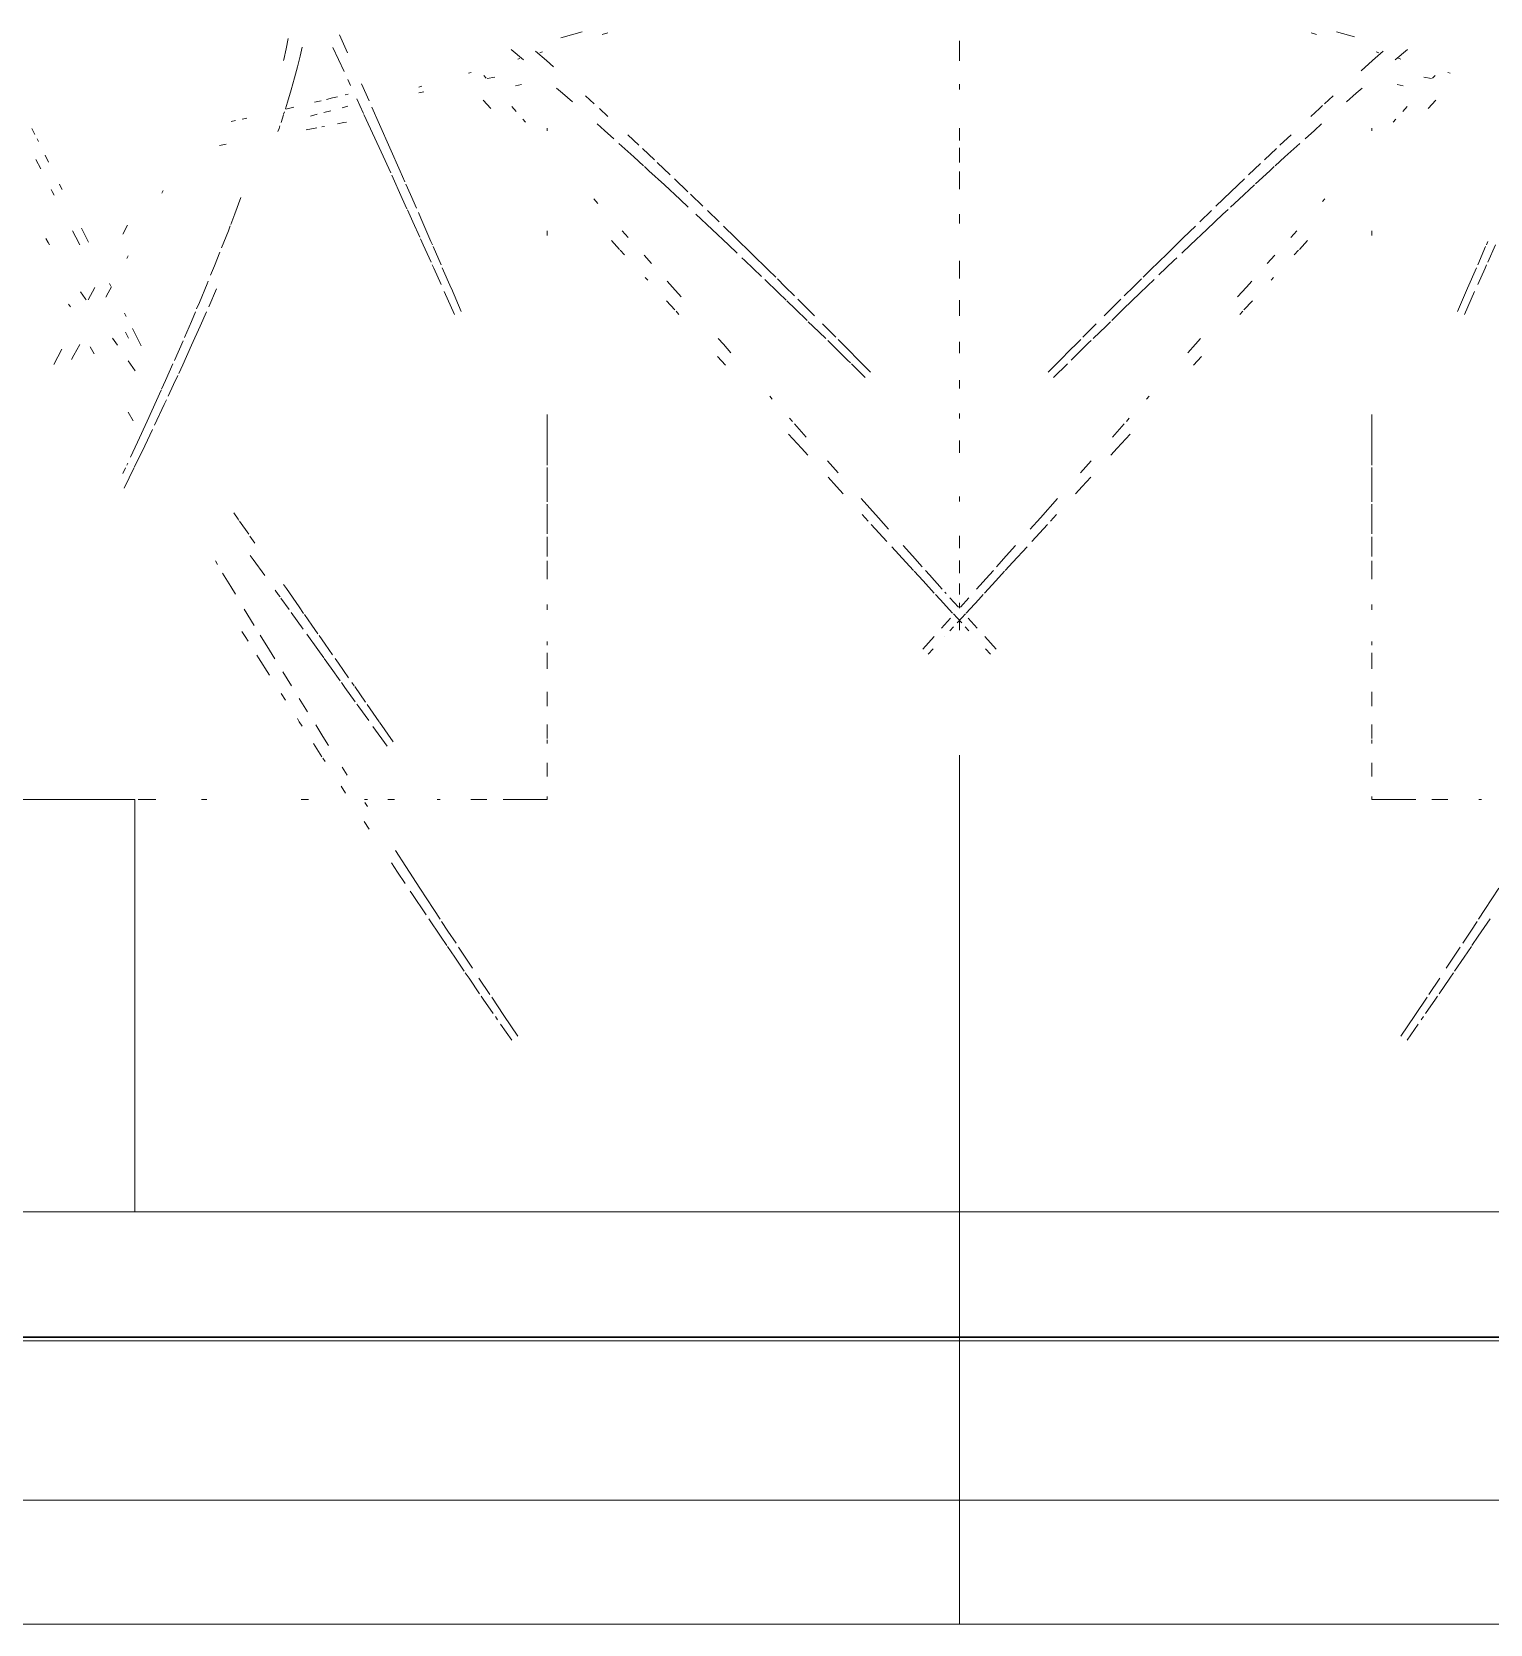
# Model space of a CAD drawing. Header units: millimetres. Extents: x -67152 to -48359, y -6192 to 21191.
# Drawn here: x -59641 to -59287.3, y 533 to 919.2 of the extents above; entities that cross this region are included whole.
import ezdxf

# ---------------------------------------------------------------- set-up
doc = ezdxf.new("R2010")
doc.units = ezdxf.units.MM
for name, color, linetype, lineweight in [('G-IMPT', 8, 'Continuous', 9), ('I-FURN', 30, 'Continuous', 9), ('Q-SPCQ', 91, 'Continuous', 9)]:
    doc.layers.add(name, color=color, linetype=linetype, lineweight=lineweight)

# ---------------------------------------------------------------- blocks, each defined once
blk = doc.blocks.new('2017_EN_Awning_Llaza_Complet-PRO - Frontal-3576117-Nivel 1 Oficinas')
at = {"layer": 'Q-SPCQ'}
for p, q in [((2883.92, 95.02), (-2883.92, 95.02)), ((-2883.92, 94.88), (2883.92, 94.88)), ((2883.92, 94.04), (-2883.92, 94.04)), ((-2883.92, 55.37), (2883.92, 55.37))]:
    blk.add_line(p, q, dxfattribs=at)
blk = doc.blocks.new('LR2371_Conjunto_Estar_Externo_932 - RM-palem_elek_dwg-V21-Nivel 1 Oficinas')
at = {"layer": 'G-IMPT'}
for p, q in [((952.6, 1312.2), (965.7, 1331.1)), ((973, 1326.2), (956.6, 1301.9)), ((932.3, 1282.7), (944.1, 1299.8)), ((942.3, 1280.4), (956.6, 1301.9)), ((946.6, 1303.4), (949.1, 1307)), ((915.6, 1258.2), (928, 1276.4)), ((940.2, 1277.4), (927.3, 1258)), ((930, 1279.3), (932.3, 1282.7)), ((911.2, 1251.8), (915.6, 1258.2)), ((898.8, 1233.6), (910, 1250)), ((907.3, 1227.8), (919.8, 1246.6)), ((882, 1208.8), (889.5, 1219.8)), ((890.1, 1220.8), (898.8, 1233.6)), ((900.3, 1217.1), (890.8, 1202.8)), ((907.3, 1227.8), (903.4, 1221.9)), ((868.2, 1188.3), (882, 1208.8)), ((883.3, 1191.4), (890.8, 1202.8)), ((874.3, 1177.6), (881.7, 1188.9)), ((874.3, 1177.6), (857.9, 1152.4)), ((1535, 871.6), (1521.7, 856.7)), ((1522.7, 871.2), (1528.5, 877.5)), ((1498.8, 845.2), (1503.1, 849.8)), ((1502.3, 835.1), (1512.8, 846.8)), ((1508.9, 856.2), (1509.1, 856.3)), ((1469.2, 813), (1484, 829.1)), ((1484.9, 830.1), (1489.2, 834.7)), ((1489.2, 834.7), (1494.7, 840.7)), ((1449.2, 791.1), (1462.5, 805.7)), ((1464, 807.3), (1469.2, 813)), ((1490.8, 822.2), (1480.8, 811)), ((1438.8, 779.8), (1449.2, 791.1)), ((1456.7, 784.1), (1471.7, 800.9)), ((1412.4, 751.1), (1429, 769.2)), ((1429, 769.2), (1438, 778.9)), ((1448.3, 774.7), (1436.9, 761.9)), ((1456.7, 784.1), (1452, 778.9)), ((1426, 749.8), (1436.9, 761.9)), ((1388.4, 724.9), (1406.8, 744.9)), ((1408.8, 730.6), (1396.8, 717.1)), ((1376.6, 694.6), (1396.8, 717.1)), ((1377.7, 713.2), (1384.9, 721)), ((1337.6, 669.5), (1347.5, 680.2)), ((1347.5, 680.2), (1355.5, 689)), ((1336.9, 650.1), (1349.6, 664.3)), ((1306.4, 635.4), (1313.8, 643.5)), ((1291.1, 618.7), (1306.4, 635.4)), ((1298.2, 606.8), (1312, 622.3)), ((1295.6, 603.9), (1292.3, 600.2)), ((1269, 574.1), (1272, 577.5)), ((1365, 536.1), (1381.3, 552.2)), ((1387.5, 546), (1367.6, 525.9)), ((1207.5, 527.4), (1216.9, 537.7)), ((1340.1, 511.6), (1360.6, 531.8)), ((1349.3, 507.4), (1367.1, 525.3)), ((1367.5, 525.8), (1367.1, 525.3)), ((1214.6, 513.2), (1208.6, 506.4)), ((1214.6, 513.2), (1223.4, 523.1)), ((1319.6, 491.7), (1334.8, 506.5)), ((1337.2, 508.8), (1340.1, 511.6)), ((1314.4, 486.6), (1319.6, 491.7)), ((1346.8, 504.9), (1331, 489)), ((886.3, 451), (898.4, 478.1)), ((906.4, 474.5), (894.6, 447.2)), ((1147.6, 462), (1157.5, 472.8)), ((1158.9, 474.4), (1162.3, 478)), ((1279.3, 452.6), (1299.4, 472)), ((1299.4, 472), (1312.9, 485.1)), ((1306.7, 464.8), (1321.8, 479.8)), ((1164.9, 457.5), (1154.6, 445.9)), ((1263.1, 437), (1279.3, 452.6)), ((1298.2, 456.4), (1286.9, 445.1)), ((1306.7, 464.8), (1302, 460.1)), ((874.1, 423.7), (882.7, 442.9)), ((884.2, 423.2), (894.6, 447.2)), ((1122.7, 434.8), (1125.6, 438)), ((1148.3, 438.8), (1154.6, 445.9)), ((1239.8, 414.7), (1257.6, 431.7)), ((1267.3, 425.8), (1276.1, 434.4)), ((1278, 436.3), (1286.9, 445.1)), ((861.8, 396.4), (870.9, 416.7)), ((872.4, 419.9), (874.1, 423.7)), ((882.7, 419.8), (873.4, 398.2)), ((1130, 418.3), (1121.3, 408.5)), ((1236.4, 411.5), (1239.8, 414.7)), ((1267.3, 425.8), (1247.9, 406.7)), ((872.5, 396.2), (870.8, 392.3)), ((1082.9, 391.3), (1092.3, 401.6)), ((1093.2, 402.5), (1098.4, 408.2)), ((1201.2, 378.1), (1220.4, 396.3)), ((1220.4, 396.3), (1230.6, 405.9)), ((1228.8, 388), (1247.9, 406.7)), ((1095.5, 379.7), (1102.5, 387.5)), ((1182.2, 360.4), (1201.2, 378.1)), ((1228.8, 388), (1214.6, 374.2)), ((1176, 354.6), (1182.2, 360.4)), ((1195.8, 356), (1209.4, 369.2)), ((1062.3, 342.3), (1065, 345.4)), ((1145.2, 325.9), (1163.6, 343)), ((1163.6, 343), (1173.3, 352)), ((1190.4, 350.8), (1172.8, 333.9)), ((1127.1, 309.3), (1143.8, 324.7)), ((1156.9, 318.7), (1172.8, 333.9)), ((1109.3, 293), (1120.6, 303.3)), ((1121.8, 304.4), (1127.1, 309.3)), ((1152.1, 314.2), (1138.1, 300.8)), ((1091.8, 277.2), (1109.3, 293)), ((1119.4, 283.2), (1133.5, 296.5)), ((1074.7, 261.8), (1085.7, 271.7)), ((1115.2, 279.3), (1102.1, 267)), ((982.1, 252.3), (978.8, 248.5)), ((1066.3, 254.2), (1074.7, 261.8)), ((1078.8, 245.4), (1068.8, 236.1)), ((932.1, 226.4), (941.1, 236.2)), ((970.9, 239.7), (965.7, 233.8)), ((1025.5, 218.2), (1037.1, 228.4)), ((1052.6, 221.3), (1062.7, 230.5)), ((1065, 232.7), (1068.8, 236.1)), ((970.4, 209.6), (977.4, 207.9)), ((1018.4, 212.1), (1025.5, 218.2)), ((915, 194.5), (918, 193.6)), ((935.9, 200.5), (932.9, 197.2)), ((945.9, 199.1), (937, 201)), ((1019.8, 191.7), (1006.5, 179.8)), ((965.3, 166.8), (979.8, 178.9)), ((972.9, 178), (977.1, 176.7)), ((993.7, 168.5), (1006.5, 179.8)), ((998.8, 170.5), (1001.9, 169.6)), ((1048.7, 146), (1027.7, 151.8)), ((1072.1, 149), (1078.6, 147.1))]:
    blk.add_line(p, q, dxfattribs=at)
blk = doc.blocks.new('LR2371_Conjunto_Estar_Externo_932 - LR2371_Conjunto_Estar_Externo_932-3557151-Nivel 1 Oficinas')
at = {"layer": 'I-FURN'}
for p, q in [((0, 100), (2700, 100)), ((2700, 100), (2700, 0)), ((2700, 0), (0, 0)), ((2700, -110.74), (2700, 0)), ((2573.35, -100), (2574.05, -100)), ((2581.54, -100), (2585.42, -100)), ((2589.32, -100), (2600, -100)), ((2600, -100), (2600, -100.67)), ((2600, -105.54), (2600, -108.87)), ((2600, -113.54), (2600, -114.44)), ((2600, -114.75), (2600, -118.17)), ((2600, -122.61), (2600, -126.11)), ((2600, -131.68), (2600, -135.52)), ((2600, -137.37), (2600, -138.26)), ((2700, -143.4), (2700, -141.01)), ((2600, -145.97), (2600, -147.25)), ((2700, -147.7), (2700, -146.33)), ((2700, -152.38), (2700, -149.65)), ((2600, -153.43), (2600, -157.81)), ((2700, -157.91), (2700, -154.82)), ((2600, -158.9), (2600, -163.66)), ((2700, -163.92), (2700, -160.88)), ((2600, -164.42), (2600, -171.59)), ((2600, -172.16), (2600, -180.46)), ((2700, -173.45), (2700, -172.24)), ((2600, -181.01), (2600, -193.33)), ((2700, -187), (2700, -184)), ((2700, -193.6), (2700, -192.4)), ((2700, -201.62), (2700, -199.65)), ((2700, -210.93), (2700, -208.19)), ((2700, -221.09), (2700, -217.29)), ((2700, -230.63), (2700, -226.3)), ((2600, -236.71), (2600, -237.84)), ((2700, -241.91), (2700, -239.65)), ((2700, -252.25), (2700, -247.95)), ((2700, -257.99), (2700, -254.43)), ((2600, -262.12), (2600, -262.78)), ((2700, -262.76), (2700, -259.75)), ((2700, -273.46), (2700, -272.17)), ((2700, -283.93), (2700, -279.06))]:
    blk.add_line(p, q, dxfattribs=at)
at = {"xscale": 0.2063269555025896, "yscale": 0.2063269555025896, "zscale": 0.2063269555025896}
blk.add_blockref('LR2371_Conjunto_Estar_Externo_932 - RM-palem_elek_dwg-V21-Nivel 1 Oficinas', (2392.17, -316.24), dxfattribs=at)
blk = doc.blocks.new('LR2371_Conjunto_Estar_Externo_932 - RM-palem_elek_dwg-V23-Nivel 1 Oficinas')
at = {"layer": 'G-IMPT'}
for p, q in [((952.6, 1312.2), (965.7, 1331.1)), ((973, 1326.2), (956.6, 1301.9)), ((932.3, 1282.7), (944.1, 1299.8)), ((942.3, 1280.4), (956.6, 1301.9)), ((946.6, 1303.4), (949.1, 1307)), ((915.6, 1258.2), (928, 1276.4)), ((940.2, 1277.4), (927.3, 1258)), ((930, 1279.3), (932.3, 1282.7)), ((911.2, 1251.8), (915.6, 1258.2)), ((898.8, 1233.6), (910, 1250)), ((907.3, 1227.8), (919.8, 1246.6)), ((882, 1208.8), (889.5, 1219.8)), ((890.1, 1220.8), (898.8, 1233.6)), ((900.3, 1217.1), (890.8, 1202.8)), ((907.3, 1227.8), (903.4, 1221.9)), ((868.2, 1188.3), (882, 1208.8)), ((883.3, 1191.4), (890.8, 1202.8)), ((848.4, 1158.8), (865.2, 1183.8)), ((874.3, 1177.6), (881.7, 1188.9)), ((874.3, 1177.6), (857.9, 1152.4)), ((831.7, 1133.6), (840.5, 1146.9)), ((841.4, 1127), (857.9, 1152.4)), ((846.4, 1155.8), (848.4, 1158.8)), ((824.4, 1122.7), (831.7, 1133.6)), ((841.4, 1127), (829.1, 1108)), ((792.4, 1074.2), (798.1, 1082.9)), ((796.1, 1056.5), (793.1, 1051.9)), ((765.1, 1032.6), (770.3, 1040.6)), ((772.5, 1019.4), (766.6, 1010)), ((732.6, 982.5), (742.7, 998.1)), ((743.8, 999.7), (746.3, 1003.7)), ((743.9, 974.1), (735.5, 960.6)), ((743.9, 974.1), (750.6, 984.6)), ((802.6, 962.2), (819.3, 985.5)), ((826.4, 980.3), (810.4, 957.4)), ((713.8, 953.1), (716.1, 956.8)), ((716.1, 956.8), (719.4, 961.9)), ((786.1, 939.2), (797.7, 955.4)), ((795.8, 936.5), (810, 956.8)), ((716, 929.3), (725.7, 945)), ((783.8, 936), (786.1, 939.2)), ((694.9, 923.7), (699.9, 931.6)), ((769.7, 916.4), (781.9, 933.3)), ((793.8, 933.6), (781.2, 915.5)), ((668.1, 881.5), (681.1, 902)), ((706.8, 914.5), (696.6, 898)), ((753.6, 893.9), (764.3, 908.9)), ((762, 887.9), (773.9, 905)), ((765.6, 910.6), (769.7, 916.4)), ((780.6, 914.6), (777.8, 910.6)), ((666.3, 878.7), (668.1, 881.5)), ((681, 872.8), (687.2, 882.8)), ((737.7, 871.7), (744.8, 881.6)), ((745.4, 882.5), (753.6, 893.9)), ((762, 887.9), (758.3, 882.6)), ((652.5, 856.7), (655.9, 862.1)), ((681, 872.8), (670.2, 855)), ((724.9, 853.8), (737.7, 871.7)), ((739.4, 855.4), (746.4, 865.5)), ((755.3, 878.3), (746.4, 865.5)), ((1535, 871.6), (1521.7, 856.7)), ((1522.7, 871.2), (1528.5, 877.5)), ((648.7, 850.6), (652.5, 856.7)), ((651.4, 824.3), (663.2, 843.6)), ((706.6, 828.4), (720.5, 847.8)), ((731, 843.4), (722.1, 830.7)), ((731, 843.4), (737.9, 853.3)), ((1498.8, 845.2), (1503.1, 849.8)), ((1502.3, 835.1), (1512.8, 846.8)), ((694.5, 811.5), (704, 824.7)), ((721.2, 829.4), (715.9, 821.7)), ((1469.2, 813), (1484, 829.1)), ((1484.9, 830.1), (1489.2, 834.7)), ((1489.2, 834.7), (1494.7, 840.7)), ((640.9, 806.9), (635.5, 798)), ((687.8, 802.3), (691.4, 807.2)), ((691.4, 807.2), (693.5, 810.1)), ((701, 800.3), (715.9, 821.7)), ((1449.2, 791.1), (1462.5, 805.7)), ((1464, 807.3), (1469.2, 813)), ((1474.8, 804.4), (1476.5, 806.2)), ((1490.8, 822.2), (1480.8, 811)), ((625.9, 782), (635.5, 798)), ((701, 800.3), (697.7, 795.6)), ((1438.8, 779.8), (1449.2, 791.1)), ((1456.7, 784.1), (1471.7, 800.9)), ((619.9, 772), (617.4, 767.8)), ((661.8, 766), (675.4, 785)), ((1412.4, 751.1), (1429, 769.2)), ((1429, 769.2), (1438, 778.9)), ((1448.3, 774.7), (1436.9, 761.9)), ((1456.7, 784.1), (1452, 778.9)), ((658.4, 761.3), (661.8, 766)), ((1426, 749.8), (1436.9, 761.9)), ((645.9, 721.2), (656.6, 736.5)), ((663.9, 747.1), (658, 738.5)), ((1388.4, 724.9), (1406.8, 744.9)), ((1408.8, 730.6), (1396.8, 717.1)), ((644.2, 718.7), (639.2, 711.4)), ((644.2, 718.7), (645.2, 720.2)), ((1376.6, 694.6), (1396.8, 717.1)), ((1377.7, 713.2), (1384.9, 721)), ((510.3, 682.2), (522.1, 657.9)), ((1337.6, 669.5), (1347.5, 680.2)), ((1347.5, 680.2), (1355.5, 689)), ((511.9, 658.4), (508.7, 665.1)), ((514.4, 653), (513.3, 655.4)), ((534.4, 632.5), (522.5, 657.2)), ((1336.9, 650.1), (1349.6, 664.3)), ((526, 628.1), (517.8, 645.7)), ((1306.4, 635.4), (1313.8, 643.5)), ((537.3, 603.6), (526, 628.1)), ((534.4, 632.5), (543.6, 613.4)), ((1291.1, 618.7), (1306.4, 635.4)), ((1298.2, 606.8), (1312, 622.3)), ((515.1, 593.1), (520.8, 603)), ((548.3, 579.4), (537.3, 603.6)), ((557.4, 584.1), (546, 608.2)), ((1295.6, 603.9), (1292.3, 600.2)), ((557.4, 584.1), (560, 578.5)), ((553.8, 567.1), (548.3, 579.4)), ((559, 555.6), (554.3, 566.1)), ((562.1, 574), (568.4, 560.5)), ((1269, 574.1), (1272, 577.5)), ((523.2, 544.5), (515, 532.6)), ((567.5, 536.3), (559, 555.6)), ((573.3, 549.9), (568.4, 560.5)), ((579.1, 537.2), (574.4, 547.6)), ((1365, 536.1), (1381.3, 552.2)), ((1387.5, 546), (1367.6, 525.9)), ((437.1, 519.1), (427.5, 537)), ((451.2, 526), (448.4, 530.9)), ((451.2, 526), (458, 513.4)), ((474.8, 524.3), (470.3, 516.1)), ((579.5, 509), (569.4, 532.1)), ((579.1, 537.2), (589.5, 514.3)), ((1207.5, 527.4), (1216.9, 537.7)), ((1340.1, 511.6), (1360.6, 531.8)), ((1349.3, 507.4), (1367.1, 525.3)), ((1360.6, 531.8), (1363.8, 534.9)), ((1367.5, 525.8), (1367.1, 525.3)), ((502.4, 514.4), (496.4, 505.8)), ((511.8, 498.8), (515.5, 505.9)), ((530.2, 514.9), (519.9, 494.8)), ((599.6, 491.8), (589.5, 514.3)), ((1214.6, 513.2), (1208.6, 506.4)), ((1214.6, 513.2), (1223.4, 523.1)), ((1319.6, 491.7), (1334.8, 506.5)), ((1337.2, 508.8), (1340.1, 511.6)), ((589.2, 486.3), (581.2, 505.1)), ((599.6, 491.8), (606.9, 475.2)), ((1314.4, 486.6), (1319.6, 491.7)), ((1346.8, 504.9), (1331, 489)), ((444.7, 466), (447, 469)), ((510.5, 476.5), (512.5, 480.4)), ((593.9, 475.2), (589.2, 486.3)), ((598.6, 464.1), (595.4, 471.6)), ((618.7, 448.1), (609.6, 469.2)), ((886.3, 451), (898.4, 478.1)), ((906.4, 474.5), (894.9, 447.8)), ((1147.6, 462), (1157.5, 472.8)), ((1158.9, 474.4), (1162.3, 478)), ((1289, 462), (1299.4, 472)), ((1299.4, 472), (1312.9, 485.1)), ((1306.7, 464.8), (1321.8, 479.8)), ((458.9, 451.4), (464.4, 459.4)), ((465.5, 461), (464.4, 459.4)), ((475.7, 446.5), (468, 461)), ((488.6, 457.7), (491.3, 452.7)), ((495.2, 445.6), (491.3, 452.7)), ((607.7, 442.3), (598.6, 464.1)), ((1164.9, 457.5), (1154.6, 445.9)), ((1263.1, 437), (1279.3, 452.6)), ((1279.3, 452.6), (1288.2, 461.2)), ((1298.2, 456.4), (1286.9, 445.1)), ((1306.7, 464.8), (1302, 460.1)), ((494.4, 444.8), (492.9, 441.8)), ((609, 439.1), (607.7, 442.3)), ((616.4, 420.9), (611.9, 432)), ((874.1, 423.7), (882.7, 442.9)), ((884.2, 423.2), (894.6, 447.2)), ((1122.7, 434.8), (1125.6, 438)), ((1148.3, 438.8), (1154.6, 445.9)), ((1239.8, 414.7), (1259.5, 433.5)), ((1267.3, 425.8), (1276.1, 434.4)), ((1278, 436.3), (1286.9, 445.1)), ((513.2, 412.4), (515, 409.2)), ((622.8, 405), (616.4, 420.9)), ((861.8, 396.4), (870.9, 416.7)), ((872.4, 419.9), (874.1, 423.7)), ((882.7, 419.8), (873.4, 398.2)), ((1130, 418.3), (1121.3, 408.5)), ((1236.4, 411.5), (1239.8, 414.7)), ((1267.3, 425.8), (1247.9, 406.7)), ((420.8, 393.4), (418.3, 388.7)), ((420.8, 393.4), (422.5, 396.2)), ((453.3, 387.1), (458, 396.2)), ((468.3, 393.2), (462.7, 382.1)), ((632.7, 379.7), (624.7, 400)), ((858.6, 389.4), (861.8, 396.4)), ((872.5, 396.2), (870.8, 392.3)), ((1082.9, 391.3), (1092.3, 401.6)), ((1093.2, 402.5), (1098.4, 408.2)), ((1201.2, 378.1), (1220.4, 396.3)), ((1220.4, 396.3), (1230.6, 405.9)), ((1228.8, 388), (1247.9, 406.7)), ((449.5, 379.7), (453.3, 387.1)), ((460, 376.7), (462.7, 382.1)), ((514, 373.3), (508.6, 383.7)), ((634.8, 374.1), (632.7, 379.7)), ((849.5, 369.1), (857.7, 387.3)), ((858.8, 364.8), (870.8, 392.3)), ((1095.5, 379.7), (1102.5, 387.5)), ((1182.2, 360.4), (1201.2, 378.1)), ((1228.8, 388), (1214.6, 374.2)), ((640.3, 359.8), (635.5, 372.4)), ((647.5, 340.5), (640.3, 359.8)), ((843.1, 355), (849.5, 369.1)), ((858.8, 364.8), (856, 358.3)), ((1195.8, 356), (1209.4, 369.2)), ((425.8, 333.7), (428.1, 338.1)), ((824.7, 314.4), (837.1, 341.8)), ((837.1, 341.8), (842.6, 353.9)), ((841.3, 324.8), (846.8, 337.3)), ((853.7, 353.1), (846.8, 337.3)), ((1062.3, 342.3), (1067, 347.6)), ((1145.2, 325.9), (1163.6, 343)), ((1163.6, 343), (1173.3, 352)), ((1190.4, 350.8), (1175.9, 336.9)), ((424.6, 331.4), (425.8, 333.7)), ((434.2, 324.9), (435.9, 328.4)), ((437.4, 331.4), (435.9, 328.4)), ((554.7, 335.4), (556.2, 332.6)), ((834.7, 309.9), (840.1, 322.2)), ((1127.1, 309.3), (1145.2, 325.9)), ((1156.9, 318.7), (1172.8, 333.9)), ((406.6, 296.1), (412.2, 307)), ((812.2, 287.1), (823.5, 311.8)), ((834.7, 309.9), (822.6, 282.4)), ((1109.3, 293), (1120.6, 303.3)), ((1121.8, 304.4), (1127.1, 309.3)), ((1152.1, 314.2), (1136.8, 299.6)), ((421.3, 299), (417.3, 290.9)), ((799.8, 259.9), (812.2, 287.1)), ((810.5, 254.9), (822.6, 282.4)), ((1091.8, 277.2), (1109.3, 293)), ((1119.4, 283.2), (1133.5, 296.5)), ((401.9, 259.5), (405.4, 266.6)), ((407.9, 271.8), (409.4, 274.7)), ((622.3, 279.6), (630.3, 278.1)), ((692.3, 259.5), (691, 263.1)), ((1074.7, 261.8), (1085.7, 271.7)), ((1115.2, 279.3), (1102.1, 267)), ((636.1, 251.4), (641.2, 250.3)), ((648.8, 248.6), (654.4, 247.4)), ((692.3, 259.5), (693.3, 256.4)), ((694.6, 252.5), (697.5, 243.7)), ((724.2, 261.1), (736.5, 258.8)), ((729.1, 245), (737, 242.9)), ((742.7, 257.7), (745.6, 257.1)), ((761.1, 254.1), (768.5, 252.7)), ((768.5, 252.7), (771.5, 252.1)), ((792.1, 243.1), (799.8, 259.9)), ((810.5, 254.9), (801.4, 234.5)), ((982.1, 252.3), (978.8, 248.5)), ((1066.3, 254.2), (1074.7, 261.8)), ((1078.8, 245.4), (1068.8, 236.1)), ((698.7, 239.9), (697.7, 242.9)), ((702.3, 228.6), (699.8, 236.3)), ((709.7, 234.6), (700.3, 236.8)), ((702.3, 228.6), (706.6, 214.1)), ((741.6, 227), (733.9, 228.8)), ((744.9, 240.9), (753.3, 238.7)), ((755.2, 223.6), (748, 225.4)), ((766.6, 235.2), (773.3, 233.4)), ((783.6, 224.7), (787.3, 232.6)), ((787.3, 232.6), (791.5, 241.9)), ((789.2, 207), (798.1, 226.9)), ((932.1, 226.4), (941.1, 236.2)), ((970.9, 239.7), (965.7, 233.8)), ((1025.5, 218.2), (1037.1, 228.4)), ((1052.6, 221.3), (1062.7, 230.5)), ((710.6, 200.2), (706.6, 214.1)), ((755.2, 223.6), (761, 222.2)), ((770, 220), (773.4, 219.1)), ((774.8, 205.5), (776.3, 208.9)), ((856.4, 217.6), (862.5, 216.4)), ((856.4, 210.9), (860.2, 209.8)), ((970.4, 209.6), (977.4, 207.9)), ((1018.4, 212.1), (1025.5, 218.2)), ((710.6, 200.2), (714.1, 187)), ((762.3, 178.5), (768.8, 192.6)), ((773, 201.8), (774.8, 205.5)), ((915, 194.5), (918, 193.6)), ((935.9, 200.5), (932.9, 197.2)), ((945.9, 199.1), (937, 201)), ((1014.8, 187.2), (1006.5, 179.8)), ((698, 178.6), (697.7, 179.7)), ((700.8, 165.8), (698, 178.6)), ((717.2, 174.4), (714.1, 187)), ((717.2, 174.4), (719.5, 164.1)), ((755.6, 164.2), (762.3, 178.5)), ((763.5, 149.5), (772.9, 170.5)), ((965.3, 166.8), (979.8, 178.9)), ((972.9, 178), (975.3, 177.3)), ((993.7, 168.5), (1006.5, 179.8)), ((998.8, 170.5), (1001.9, 169.6)), ((703.1, 153.7), (700.8, 165.8)), ((1048.7, 146), (1023.5, 153)), ((1072.1, 149), (1078.6, 147.1))]:
    blk.add_line(p, q, dxfattribs=at)
blk = doc.blocks.new('LR2371_Conjunto_Estar_Externo_932 - LR2371_Conjunto_Estar_Externo_932-V25-Nivel 1 Oficinas')
at = {"layer": 'I-FURN'}
for p, q in [((0, 100), (2700, 100)), ((0, 100), (0, 0)), ((0, 0), (0, -110.74)), ((2700, 0), (0, 0)), ((200, 0), (200, -100)), ((100, -100.67), (100, -100)), ((100, -100), (110.68, -100)), ((114.58, -100), (118.46, -100)), ((125.95, -100), (126.65, -100)), ((137.01, -100), (138.64, -100)), ((143.55, -100), (144.27, -100)), ((157.88, -100), (159.66, -100)), ((182.48, -100), (183.84, -100)), ((194.88, -100), (199.17, -100)), ((200, -100), (500, -100)), ((100, -108.87), (100, -105.54)), ((100, -114.44), (100, -113.54)), ((100, -118.17), (100, -114.75)), ((100, -126.11), (100, -122.61)), ((100, -135.52), (100, -131.68)), ((100, -138.26), (100, -137.37)), ((0, -141.01), (0, -143.4)), ((0, -146.33), (0, -147.7)), ((100, -147.25), (100, -145.97)), ((0, -149.65), (0, -152.38)), ((100, -157.81), (100, -153.43)), ((0, -154.82), (0, -157.91)), ((0, -160.88), (0, -163.92)), ((100, -163.66), (100, -158.9)), ((100, -171.59), (100, -164.42)), ((0, -172.24), (0, -173.45)), ((100, -180.46), (100, -172.16)), ((100, -193.33), (100, -181.01)), ((0, -184), (0, -187)), ((0, -192.4), (0, -193.6)), ((0, -199.65), (0, -201.62)), ((0, -208.19), (0, -210.93)), ((0, -217.29), (0, -221.09)), ((0, -226.3), (0, -230.63)), ((100, -237.84), (100, -236.71)), ((0, -239.65), (0, -241.91)), ((0, -247.95), (0, -252.25)), ((0, -254.43), (0, -257.99)), ((0, -259.75), (0, -262.76)), ((100, -262.78), (100, -262.12)), ((0, -272.17), (0, -273.46)), ((0, -279.06), (0, -283.93))]:
    blk.add_line(p, q, dxfattribs=at)
at = {"extrusion": (0, 0, -1), "xscale": 0.2063269555025896, "yscale": 0.2063269555025896, "zscale": -0.2063269555025896}
blk.add_blockref('LR2371_Conjunto_Estar_Externo_932 - RM-palem_elek_dwg-V23-Nivel 1 Oficinas', (-307.83, -316.24), dxfattribs=at)

msp = doc.modelspace()

# ---------------------------------------------------------------- block references
at = {"layer": 'I-FURN', "rotation": 180}
for name, p in [('LR2371_Conjunto_Estar_Externo_932 - LR2371_Conjunto_Estar_Externo_932-V25-Nivel 1 Oficinas', (-59416.06, 633.03)), ('LR2371_Conjunto_Estar_Externo_932 - LR2371_Conjunto_Estar_Externo_932-3557151-Nivel 1 Oficinas', (-56716.06, 633.03))]:
    msp.add_blockref(name, p, dxfattribs=at)
at = {"layer": 'Q-SPCQ'}
msp.add_blockref('2017_EN_Awning_Llaza_Complet-PRO - Frontal-3576117-Nivel 1 Oficinas', (-59379.85, 507.7), dxfattribs=at)

doc.saveas('drawing.dxf')
